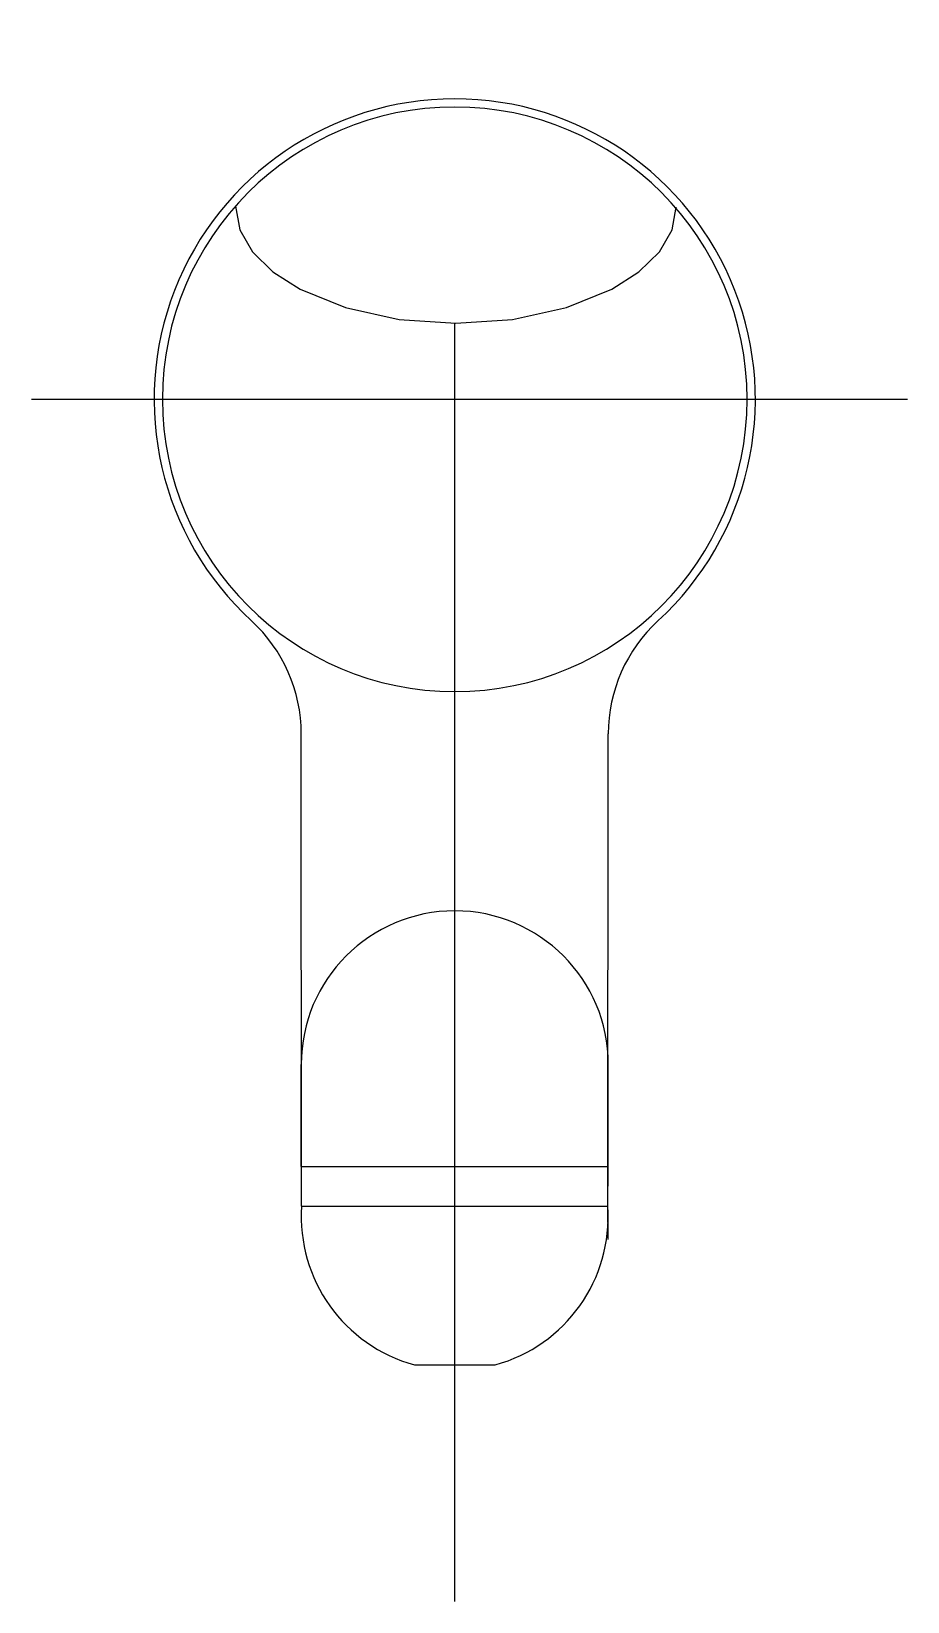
# Model space of a CAD drawing. Extents: x -0.601 to -0.533, y 386.799 to 386.922.
import ezdxf

# ---------------------------------------------------------------- set-up
doc = ezdxf.new("R2010")
doc.units = 0
doc.header["$LTSCALE"] = 0.2
doc.header["$MEASUREMENT"] = 0
doc.linetypes.add('AXES', pattern=[0.54, 0.3, -0.08, 0.08, -0.08])
doc.linetypes.add('CONTINU', pattern=[0])
doc.layers.get('0').update_dxf_attribs({"linetype": 'CONTINUOUS'})
doc.layers.add('DECA_EIXOS', color=5, linetype='AXES')

msp = doc.modelspace()

# ---------------------------------------------------------------- linework, layer by layer
at = {"linetype": 'CONTINU'}
for points in [[(-0.55233, 386.87602, 2.569087), (-0.5841, 386.87602)], [(-0.56821, 386.91619, 1), (-0.56821, 386.87049)], [(-0.56821, 386.87049, 1), (-0.56821, 386.91619)], [(-0.58021, 386.86718, 0.210112), (-0.5841, 386.87602)], [(-0.55233, 386.87602, 0.210112), (-0.55621, 386.86718)], [(-0.55621, 386.84134, 0.999999), (-0.58021, 386.84134)], [(-0.58018, 386.83024, 0.357459), (-0.57136, 386.81784)], [(-0.56506, 386.81784, 0.357459), (-0.55625, 386.83024)]]:
    msp.add_lwpolyline(points, format="xyb", dxfattribs=at)
for points in [[(-0.58536, 386.90844), (-0.58502, 386.9066), (-0.58403, 386.90488), (-0.58242, 386.9033), (-0.5803, 386.90194), (-0.57676, 386.90051), (-0.57255, 386.89959), (-0.56812, 386.89929), (-0.56369, 386.89959), (-0.55949, 386.90051), (-0.55594, 386.90194), (-0.55382, 386.9033), (-0.55221, 386.90488), (-0.55122, 386.9066), (-0.5509, 386.90835)], [(-0.58018, 386.83024), (-0.58021, 386.86718)], [(-0.55625, 386.83024), (-0.55621, 386.86718)], [(-0.58021, 386.83334), (-0.58021, 386.84134)], [(-0.55621, 386.83334), (-0.55621, 386.84134)], [(-0.58021, 386.83334), (-0.56021, 386.83334)], [(-0.58021, 386.83334), (-0.56821, 386.83334)], [(-0.56821, 386.83334), (-0.55621, 386.83334)], [(-0.55625, 386.83024), (-0.55621, 386.83334)], [(-0.58018, 386.83024), (-0.55625, 386.83024)], [(-0.55621, 386.82764), (-0.55625, 386.83024)], [(-0.57136, 386.81784), (-0.56506, 386.81784)]]:
    msp.add_lwpolyline(points, dxfattribs=at)
at = {"layer": 'DECA_EIXOS'}
for points in [[(-0.56821, 386.79933), (-0.56821, 386.92211)], [(-0.6013, 386.89334), (-0.53282, 386.89334)], [(-0.56821, 386.81655), (-0.56821, 386.85479)]]:
    msp.add_lwpolyline(points, dxfattribs=at)

doc.saveas('drawing.dxf')
